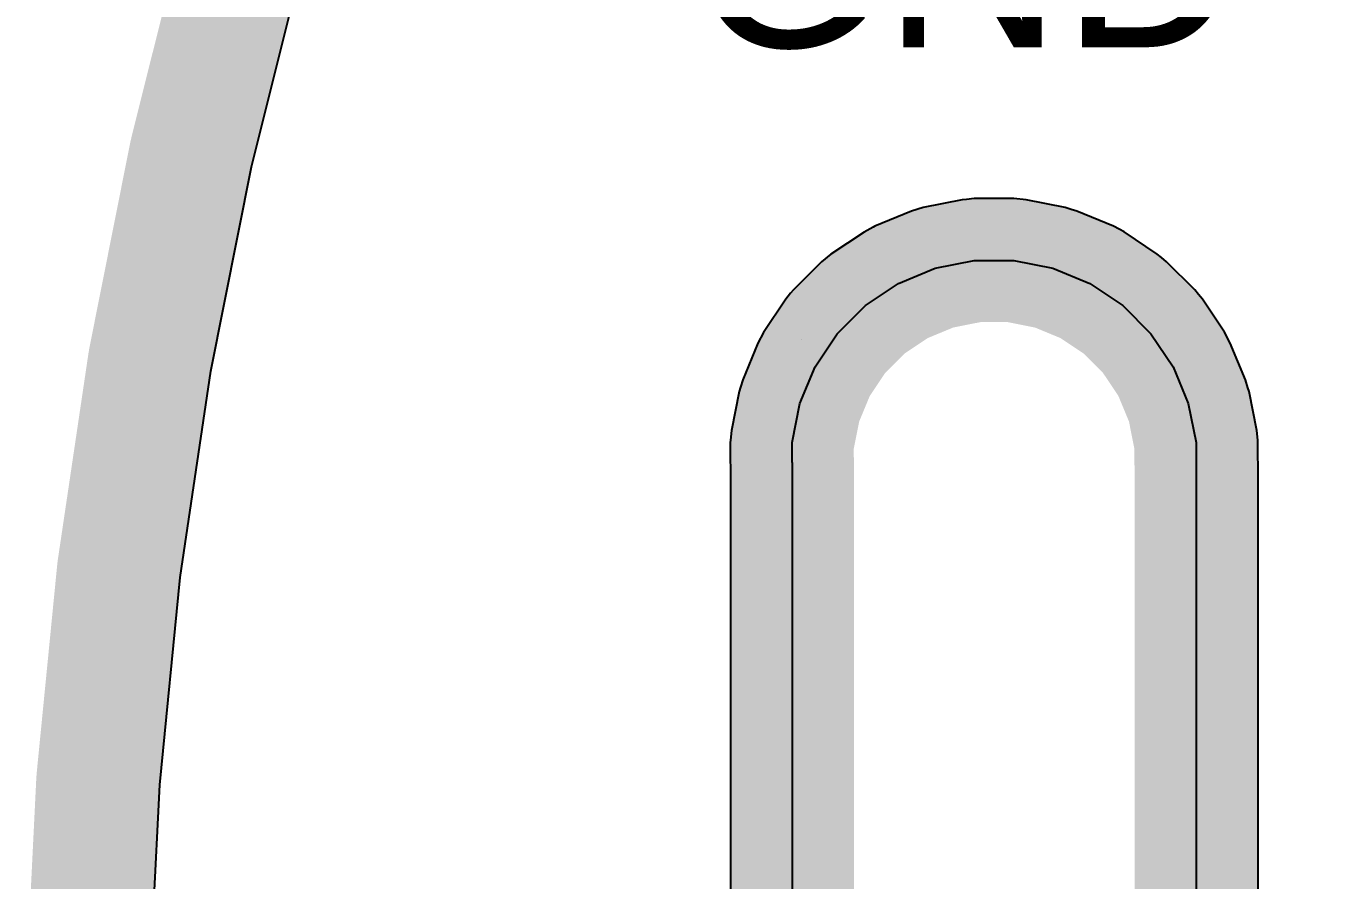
# Model space of a CAD drawing. Header units: millimetres. Extents: x 2.49 to 5.32, y 1.64 to 4.48.
# Drawn here: x 2.4884 to 2.9085, y 3.1324 to 3.4096 of the extents above; entities that cross this region are included whole.
import ezdxf

# ---------------------------------------------------------------- set-up
doc = ezdxf.new("R2010")
doc.units = ezdxf.units.MM
doc.header["$MEASUREMENT"] = 0
for name, color, linetype in [('InternalPlane1', 76, 'Continuous'), ('InternalPlane2', 16, 'Continuous'), ('Mechanical2', 216, 'Continuous'), ('MultiLayer', 9, 'Continuous'), ('TopOverlay', 2, 'Continuous')]:
    doc.layers.add(name, color=color, linetype=linetype)

msp = doc.modelspace()

# ---------------------------------------------------------------- linework, layer by layer
at = {"layer": 'InternalPlane1'}
for p, q in [((2.5615252, 3.3639116), (2.5779589, 3.4295185)), ((2.5483309, 3.2975791), (2.5615252, 3.3639116)), ((2.7920332, 3.3532015), (2.7793795, 3.3506838)), ((2.7934138, 3.3533375), (2.7920332, 3.3532015)), ((2.7959536, 3.3535879), (2.7934138, 3.3533375)), ((2.8088555, 3.3535888), (2.7959536, 3.3535879)), ((2.8088556, 3.3535888), (2.8088555, 3.3535888)), ((2.8127763, 3.3532029), (2.8088556, 3.3535888)), ((2.8088556, 3.3535888), (2.8088556, 3.3535888)), ((2.8254304, 3.3506867), (2.8127763, 3.3532029)), ((2.7756095, 3.34954), (2.7636905, 3.3446022)), ((2.7793795, 3.3506838), (2.7756095, 3.34954)), ((2.8274157, 3.3500846), (2.8254304, 3.3506867)), ((2.8292002, 3.3495435), (2.8274157, 3.3500846)), ((2.8411203, 3.3446072), (2.8292002, 3.3495435)), ((2.763241, 3.344362), (2.7602158, 3.3427449)), ((2.7636901, 3.3446021), (2.763241, 3.344362)), ((2.7636902, 3.3446021), (2.7636901, 3.3446021)), ((2.7636903, 3.3446022), (2.7636902, 3.3446021)), ((2.7636905, 3.3446022), (2.7636903, 3.3446022)), ((2.8429771, 3.3436149), (2.8411203, 3.3446072)), ((2.7602158, 3.3427449), (2.749489, 3.3355768)), ((2.8445948, 3.3427504), (2.8429771, 3.3436149)), ((2.855323, 3.3355834), (2.8445948, 3.3427504)), ((2.7464434, 3.3330772), (2.7373207, 3.323954)), ((2.7464435, 3.3330773), (2.7464434, 3.3330772)), ((2.7464434, 3.3330772), (2.7464434, 3.3330772)), ((2.7464434, 3.3330772), (2.7464434, 3.3330772)), ((2.7494888, 3.3355767), (2.7464435, 3.3330773)), ((2.749489, 3.3355768), (2.7494888, 3.3355767)), ((2.8566957, 3.3344571), (2.855323, 3.3355834)), ((2.8583686, 3.3330844), (2.8566957, 3.3344571)), ((2.8674924, 3.3239623), (2.8583686, 3.3330844)), ((2.7373207, 3.323954), (2.7364241, 3.3228614)), ((2.8686959, 3.3224961), (2.8674924, 3.3239623)), ((2.7348217, 3.3209087), (2.7276541, 3.3101811)), ((2.7364241, 3.3228614), (2.7348217, 3.3209087)), ((2.8699918, 3.3209174), (2.8686959, 3.3224961)), ((2.8771608, 3.3101907), (2.8699918, 3.3209174)), ((2.725797, 3.3067066), (2.7208599, 3.2947867)), ((2.7276541, 3.3101811), (2.725797, 3.3067066)), ((2.8790183, 3.3067164), (2.8771608, 3.3101907)), ((2.8790185, 3.3067159), (2.8790183, 3.3067164)), ((2.883957, 3.2947973), (2.8790185, 3.3067159)), ((2.5384066, 3.2306756), (2.5483309, 3.2975791)), ((2.7208599, 3.2947867), (2.7201253, 3.2923649)), ((2.8847538, 3.2921715), (2.883957, 3.2947973)), ((2.7197164, 3.2910169), (2.7171995, 3.278363)), ((2.7201253, 3.2923649), (2.7197164, 3.2910169)), ((2.885101, 3.2910275), (2.8847538, 3.2921715)), ((2.8876195, 3.2783739), (2.885101, 3.2910275)), ((2.7171995, 3.278363), (2.7168895, 3.2752147)), ((2.8879367, 3.2751572), (2.8876195, 3.2783739)), ((2.7168895, 3.2752147), (2.7168134, 3.2744425)), ((2.7168134, 3.2744425), (2.7168134, 3.2679916)), ((2.8880061, 3.2744534), (2.8879367, 3.2751572)), ((2.8880068, 3.2689138), (2.8880061, 3.2744534)), ((2.8880968, 3.268), (2.8880068, 3.2689138)), ((2.7168134, 3.2679916), (2.7169032, 3.26708)), ((2.7169032, 3.26708), (2.7169032, 2.8569904)), ((2.8880968, 2.8577193), (2.8880968, 3.268)), ((2.5317776, 3.1633693), (2.5384066, 3.2306756)), ((2.528459, 3.0958165), (2.5317776, 3.1633693))]:
    msp.add_line(p, q, dxfattribs=at)
at = {"layer": 'InternalPlane1', "const_width": 0.04}
for points in [[(2.5419109, 3.3683164), (2.5585843, 3.4348801)], [(2.5285238, 3.3010147), (2.5419109, 3.3683164)], [(2.7833012, 3.3309734), (2.795955, 3.3334911)], [(2.795955, 3.3334911), (2.8088569, 3.333492)], [(2.8088569, 3.333492), (2.821511, 3.3309758)], [(2.7713817, 3.3260355), (2.7833012, 3.3309734)], [(2.821511, 3.3309758), (2.8334311, 3.3260395)], [(2.7606545, 3.3188672), (2.7713817, 3.3260355)], [(2.8334311, 3.3260395), (2.8441593, 3.3188725)], [(2.7515318, 3.3097439), (2.7606545, 3.3188672)], [(2.8441593, 3.3188725), (2.8532831, 3.3097504)], [(2.7443642, 3.2990163), (2.7515318, 3.3097439)], [(2.8532831, 3.3097504), (2.8604521, 3.2990237)], [(2.5184551, 3.2331373), (2.5285238, 3.3010147)], [(2.7394271, 3.2870964), (2.7443642, 3.2990163)], [(2.8604521, 3.2990237), (2.8653908, 3.2871045)], [(2.7369102, 3.2744425), (2.7394271, 3.2870964)], [(2.8653908, 3.2871045), (2.8679093, 3.2744509)], [(2.7369102, 3.2679916), (2.7369102, 3.2744425)], [(2.8679093, 3.2744509), (2.8679101, 3.2679999)], [(2.7369102, 3.2679916), (2.737, 3.2679916)], [(2.737, 2.8569904), (2.737, 3.2679916)], [(2.8679101, 3.2679999), (2.8679102, 3.268)], [(2.8679102, 3.268), (2.868, 3.268)], [(2.868, 2.8569904), (2.868, 3.268)], [(2.5117292, 3.1648475), (2.5184551, 3.2331373)], [(2.5083622, 3.09631), (2.5117292, 3.1648475)]]:
    msp.add_lwpolyline(points, dxfattribs=at)
at = {"layer": 'InternalPlane1', "const_width": 0.02}
for points in [[(2.5319109, 3.3683164, 1), (2.5519109, 3.3683164, 1)], [(2.5319109, 3.3683164, 1), (2.5519109, 3.3683164, 1)], [(2.785955, 3.3334911, 1), (2.805955, 3.3334911, 1)], [(2.785955, 3.3334911, 1), (2.805955, 3.3334911, 1)], [(2.7988569, 3.333492, 1), (2.8188569, 3.333492, 1)], [(2.7988569, 3.333492, 1), (2.8188569, 3.333492, 1)], [(2.7733012, 3.3309734, 1), (2.7933012, 3.3309734, 1)], [(2.7733012, 3.3309734, 1), (2.7933012, 3.3309734, 1)], [(2.811511, 3.3309758, 1), (2.831511, 3.3309758, 1)], [(2.811511, 3.3309758, 1), (2.831511, 3.3309758, 1)], [(2.7613817, 3.3260355, 1), (2.7813817, 3.3260355, 1)], [(2.7613817, 3.3260355, 1), (2.7813817, 3.3260355, 1)], [(2.8234311, 3.3260395, 1), (2.8434311, 3.3260395, 1)], [(2.8234311, 3.3260395, 1), (2.8434311, 3.3260395, 1)], [(2.7506545, 3.3188672, 1), (2.7706545, 3.3188672, 1)], [(2.7506545, 3.3188672, 1), (2.7706545, 3.3188672, 1)], [(2.8341593, 3.3188725, 1), (2.8541593, 3.3188725, 1)], [(2.8341593, 3.3188725, 1), (2.8541593, 3.3188725, 1)], [(2.7415318, 3.3097439, 1), (2.7615318, 3.3097439, 1)], [(2.7415318, 3.3097439, 1), (2.7615318, 3.3097439, 1)], [(2.8432831, 3.3097504, 1), (2.8632831, 3.3097504, 1)], [(2.8432831, 3.3097504, 1), (2.8632831, 3.3097504, 1)], [(2.5185238, 3.3010147, 1), (2.5385238, 3.3010147, 1)], [(2.5185238, 3.3010147, 1), (2.5385238, 3.3010147, 1)], [(2.7343642, 3.2990163, 1), (2.7543642, 3.2990163, 1)], [(2.7343642, 3.2990163, 1), (2.7543642, 3.2990163, 1)], [(2.8504521, 3.2990237, 1), (2.8704521, 3.2990237, 1)], [(2.8504521, 3.2990237, 1), (2.8704521, 3.2990237, 1)], [(2.7294271, 3.2870964, 1), (2.7494271, 3.2870964, 1)], [(2.7294271, 3.2870964, 1), (2.7494271, 3.2870964, 1)], [(2.8553908, 3.2871045, 1), (2.8753908, 3.2871045, 1)], [(2.8553908, 3.2871045, 1), (2.8753908, 3.2871045, 1)], [(2.7269102, 3.2744425, 1), (2.7469102, 3.2744425, 1)], [(2.7269102, 3.2744425, 1), (2.7469102, 3.2744425, 1)], [(2.8579093, 3.2744509, 1), (2.8779093, 3.2744509, 1)], [(2.8579093, 3.2744509, 1), (2.8779093, 3.2744509, 1)], [(2.7269102, 3.2679916, 1), (2.7469102, 3.2679916, 1)], [(2.7269102, 3.2679916, 1), (2.7469102, 3.2679916, 1)], [(2.727, 3.2679916, 1), (2.747, 3.2679916, 1)], [(2.727, 3.2679916, 1), (2.747, 3.2679916, 1)], [(2.8579101, 3.2679999, 1), (2.8779101, 3.2679999, 1)], [(2.8579101, 3.2679999, 1), (2.8779101, 3.2679999, 1)], [(2.8579102, 3.268, 1), (2.8779102, 3.268, 1)], [(2.8579102, 3.268, 1), (2.8779102, 3.268, 1)], [(2.858, 3.268, 1), (2.878, 3.268, 1)], [(2.858, 3.268, 1), (2.878, 3.268, 1)], [(2.5084551, 3.2331373, 1), (2.5284551, 3.2331373, 1)], [(2.5084551, 3.2331373, 1), (2.5284551, 3.2331373, 1)], [(2.5017292, 3.1648475, 1), (2.5217292, 3.1648475, 1)], [(2.5017292, 3.1648475, 1), (2.5217292, 3.1648475, 1)]]:
    msp.add_lwpolyline(points, format="xyb", close=True, dxfattribs=at)
at = {"layer": 'InternalPlane2'}
for p, q in [((2.5615252, 3.3639116), (2.5779589, 3.4295185)), ((2.5483309, 3.2975791), (2.5615252, 3.3639116)), ((2.7920332, 3.3532015), (2.7793795, 3.3506838)), ((2.7934138, 3.3533375), (2.7920332, 3.3532015)), ((2.7959536, 3.3535879), (2.7934138, 3.3533375)), ((2.8088555, 3.3535888), (2.7959536, 3.3535879)), ((2.8088556, 3.3535888), (2.8088555, 3.3535888)), ((2.8127763, 3.3532029), (2.8088556, 3.3535888)), ((2.8088556, 3.3535888), (2.8088556, 3.3535888)), ((2.8254304, 3.3506867), (2.8127763, 3.3532029)), ((2.7756095, 3.34954), (2.7636905, 3.3446022)), ((2.7793795, 3.3506838), (2.7756095, 3.34954)), ((2.8274157, 3.3500846), (2.8254304, 3.3506867)), ((2.8292002, 3.3495435), (2.8274157, 3.3500846)), ((2.8411203, 3.3446072), (2.8292002, 3.3495435)), ((2.763241, 3.344362), (2.7602158, 3.3427449)), ((2.7636901, 3.3446021), (2.763241, 3.344362)), ((2.7636902, 3.3446021), (2.7636901, 3.3446021)), ((2.7636903, 3.3446022), (2.7636902, 3.3446021)), ((2.7636905, 3.3446022), (2.7636903, 3.3446022)), ((2.8429771, 3.3436149), (2.8411203, 3.3446072)), ((2.7602158, 3.3427449), (2.749489, 3.3355768)), ((2.8445948, 3.3427504), (2.8429771, 3.3436149)), ((2.855323, 3.3355834), (2.8445948, 3.3427504)), ((2.7464434, 3.3330772), (2.7373207, 3.323954)), ((2.7464435, 3.3330773), (2.7464434, 3.3330772)), ((2.7464434, 3.3330772), (2.7464434, 3.3330772)), ((2.7464434, 3.3330772), (2.7464434, 3.3330772)), ((2.7494888, 3.3355767), (2.7464435, 3.3330773)), ((2.749489, 3.3355768), (2.7494888, 3.3355767)), ((2.8566957, 3.3344571), (2.855323, 3.3355834)), ((2.8583686, 3.3330844), (2.8566957, 3.3344571)), ((2.8674924, 3.3239623), (2.8583686, 3.3330844)), ((2.7373207, 3.323954), (2.7364241, 3.3228614)), ((2.8686959, 3.3224961), (2.8674924, 3.3239623)), ((2.7348217, 3.3209087), (2.7276541, 3.3101811)), ((2.7364241, 3.3228614), (2.7348217, 3.3209087)), ((2.8699918, 3.3209174), (2.8686959, 3.3224961)), ((2.8771608, 3.3101907), (2.8699918, 3.3209174)), ((2.725797, 3.3067066), (2.7208599, 3.2947867)), ((2.7276541, 3.3101811), (2.725797, 3.3067066)), ((2.8790183, 3.3067164), (2.8771608, 3.3101907)), ((2.8790185, 3.3067159), (2.8790183, 3.3067164)), ((2.883957, 3.2947973), (2.8790185, 3.3067159)), ((2.5384066, 3.2306756), (2.5483309, 3.2975791)), ((2.7208599, 3.2947867), (2.7201253, 3.2923649)), ((2.8847538, 3.2921715), (2.883957, 3.2947973)), ((2.7197164, 3.2910169), (2.7171995, 3.278363)), ((2.7201253, 3.2923649), (2.7197164, 3.2910169)), ((2.885101, 3.2910275), (2.8847538, 3.2921715)), ((2.8876195, 3.2783739), (2.885101, 3.2910275)), ((2.7171995, 3.278363), (2.7168895, 3.2752147)), ((2.8879367, 3.2751572), (2.8876195, 3.2783739)), ((2.7168895, 3.2752147), (2.7168134, 3.2744425)), ((2.7168134, 3.2744425), (2.7168134, 3.2679916)), ((2.8880061, 3.2744534), (2.8879367, 3.2751572)), ((2.8880068, 3.2689138), (2.8880061, 3.2744534)), ((2.8880968, 3.268), (2.8880068, 3.2689138)), ((2.7168134, 3.2679916), (2.7169032, 3.26708)), ((2.7169032, 3.26708), (2.7169032, 2.8569904)), ((2.8880968, 2.8577193), (2.8880968, 3.268)), ((2.5317776, 3.1633693), (2.5384066, 3.2306756)), ((2.528459, 3.0958165), (2.5317776, 3.1633693))]:
    msp.add_line(p, q, dxfattribs=at)
at = {"layer": 'InternalPlane2', "const_width": 0.04}
for points in [[(2.5419109, 3.3683164), (2.5585843, 3.4348801)], [(2.5285238, 3.3010147), (2.5419109, 3.3683164)], [(2.7833012, 3.3309734), (2.795955, 3.3334911)], [(2.795955, 3.3334911), (2.8088569, 3.333492)], [(2.8088569, 3.333492), (2.821511, 3.3309758)], [(2.7713817, 3.3260355), (2.7833012, 3.3309734)], [(2.821511, 3.3309758), (2.8334311, 3.3260395)], [(2.7606545, 3.3188672), (2.7713817, 3.3260355)], [(2.8334311, 3.3260395), (2.8441593, 3.3188725)], [(2.7515318, 3.3097439), (2.7606545, 3.3188672)], [(2.8441593, 3.3188725), (2.8532831, 3.3097504)], [(2.7443642, 3.2990163), (2.7515318, 3.3097439)], [(2.8532831, 3.3097504), (2.8604521, 3.2990237)], [(2.5184551, 3.2331373), (2.5285238, 3.3010147)], [(2.7394271, 3.2870964), (2.7443642, 3.2990163)], [(2.8604521, 3.2990237), (2.8653908, 3.2871045)], [(2.7369102, 3.2744425), (2.7394271, 3.2870964)], [(2.8653908, 3.2871045), (2.8679093, 3.2744509)], [(2.7369102, 3.2679916), (2.7369102, 3.2744425)], [(2.8679093, 3.2744509), (2.8679101, 3.2679999)], [(2.7369102, 3.2679916), (2.737, 3.2679916)], [(2.737, 2.8569904), (2.737, 3.2679916)], [(2.8679101, 3.2679999), (2.8679102, 3.268)], [(2.8679102, 3.268), (2.868, 3.268)], [(2.868, 2.8569904), (2.868, 3.268)], [(2.5117292, 3.1648475), (2.5184551, 3.2331373)], [(2.5083622, 3.09631), (2.5117292, 3.1648475)]]:
    msp.add_lwpolyline(points, dxfattribs=at)
at = {"layer": 'InternalPlane2', "const_width": 0.02}
for points in [[(2.5319109, 3.3683164, 1), (2.5519109, 3.3683164, 1)], [(2.5319109, 3.3683164, 1), (2.5519109, 3.3683164, 1)], [(2.785955, 3.3334911, 1), (2.805955, 3.3334911, 1)], [(2.785955, 3.3334911, 1), (2.805955, 3.3334911, 1)], [(2.7988569, 3.333492, 1), (2.8188569, 3.333492, 1)], [(2.7988569, 3.333492, 1), (2.8188569, 3.333492, 1)], [(2.7733012, 3.3309734, 1), (2.7933012, 3.3309734, 1)], [(2.7733012, 3.3309734, 1), (2.7933012, 3.3309734, 1)], [(2.811511, 3.3309758, 1), (2.831511, 3.3309758, 1)], [(2.811511, 3.3309758, 1), (2.831511, 3.3309758, 1)], [(2.7613817, 3.3260355, 1), (2.7813817, 3.3260355, 1)], [(2.7613817, 3.3260355, 1), (2.7813817, 3.3260355, 1)], [(2.8234311, 3.3260395, 1), (2.8434311, 3.3260395, 1)], [(2.8234311, 3.3260395, 1), (2.8434311, 3.3260395, 1)], [(2.7506545, 3.3188672, 1), (2.7706545, 3.3188672, 1)], [(2.7506545, 3.3188672, 1), (2.7706545, 3.3188672, 1)], [(2.8341593, 3.3188725, 1), (2.8541593, 3.3188725, 1)], [(2.8341593, 3.3188725, 1), (2.8541593, 3.3188725, 1)], [(2.7415318, 3.3097439, 1), (2.7615318, 3.3097439, 1)], [(2.7415318, 3.3097439, 1), (2.7615318, 3.3097439, 1)], [(2.8432831, 3.3097504, 1), (2.8632831, 3.3097504, 1)], [(2.8432831, 3.3097504, 1), (2.8632831, 3.3097504, 1)], [(2.5185238, 3.3010147, 1), (2.5385238, 3.3010147, 1)], [(2.5185238, 3.3010147, 1), (2.5385238, 3.3010147, 1)], [(2.7343642, 3.2990163, 1), (2.7543642, 3.2990163, 1)], [(2.7343642, 3.2990163, 1), (2.7543642, 3.2990163, 1)], [(2.8504521, 3.2990237, 1), (2.8704521, 3.2990237, 1)], [(2.8504521, 3.2990237, 1), (2.8704521, 3.2990237, 1)], [(2.7294271, 3.2870964, 1), (2.7494271, 3.2870964, 1)], [(2.7294271, 3.2870964, 1), (2.7494271, 3.2870964, 1)], [(2.8553908, 3.2871045, 1), (2.8753908, 3.2871045, 1)], [(2.8553908, 3.2871045, 1), (2.8753908, 3.2871045, 1)], [(2.7269102, 3.2744425, 1), (2.7469102, 3.2744425, 1)], [(2.7269102, 3.2744425, 1), (2.7469102, 3.2744425, 1)], [(2.8579093, 3.2744509, 1), (2.8779093, 3.2744509, 1)], [(2.8579093, 3.2744509, 1), (2.8779093, 3.2744509, 1)], [(2.7269102, 3.2679916, 1), (2.7469102, 3.2679916, 1)], [(2.7269102, 3.2679916, 1), (2.7469102, 3.2679916, 1)], [(2.727, 3.2679916, 1), (2.747, 3.2679916, 1)], [(2.727, 3.2679916, 1), (2.747, 3.2679916, 1)], [(2.8579101, 3.2679999, 1), (2.8779101, 3.2679999, 1)], [(2.8579101, 3.2679999, 1), (2.8779101, 3.2679999, 1)], [(2.8579102, 3.268, 1), (2.8779102, 3.268, 1)], [(2.8579102, 3.268, 1), (2.8779102, 3.268, 1)], [(2.858, 3.268, 1), (2.878, 3.268, 1)], [(2.858, 3.268, 1), (2.878, 3.268, 1)], [(2.5084551, 3.2331373, 1), (2.5284551, 3.2331373, 1)], [(2.5084551, 3.2331373, 1), (2.5284551, 3.2331373, 1)], [(2.5017292, 3.1648475, 1), (2.5217292, 3.1648475, 1)], [(2.5017292, 3.1648475, 1), (2.5217292, 3.1648475, 1)]]:
    msp.add_lwpolyline(points, format="xyb", close=True, dxfattribs=at)
at = {"layer": 'Mechanical2'}
for points, const_width in [([(5.3036378, 3.062, 1), (2.5083622, 3.062, 1)], 0.015), ([(2.7331602, 3.2679916, 1), (2.7406602, 3.2679916, 1)], 0.0075), ([(2.73325, 3.2679916, 1), (2.74075, 3.2679916, 1)], 0.0075), ([(2.8641602, 3.268, 1), (2.8716602, 3.268, 1)], 0.0075), ([(2.86425, 3.268, 1), (2.87175, 3.268, 1)], 0.0075)]:
    msp.add_lwpolyline(points, format="xyb", close=True, dxfattribs=dict(at, const_width=const_width))
at = {"layer": 'Mechanical2', "const_width": 0.015}
msp.add_lwpolyline([(2.7369102, 3.2679916, -0.9999359677036576), (2.8679102, 3.268)], format="xyb", dxfattribs=at)
for points in [[(2.737, 2.8569904), (2.737, 3.2679916)], [(2.868, 2.8569904), (2.868, 3.268)]]:
    msp.add_lwpolyline(points, dxfattribs=at)
at = {"layer": 'MultiLayer'}
for p, q in [((2.7833012, 3.3309734), (2.795955, 3.3334911)), ((2.795955, 3.3334911), (2.8088569, 3.333492)), ((2.8088569, 3.333492), (2.821511, 3.3309758)), ((2.7713817, 3.3260355), (2.7833012, 3.3309734)), ((2.821511, 3.3309758), (2.8334311, 3.3260395)), ((2.7606545, 3.3188672), (2.7713817, 3.3260355)), ((2.8334311, 3.3260395), (2.8441593, 3.3188725)), ((2.7515318, 3.3097439), (2.7606545, 3.3188672)), ((2.8441593, 3.3188725), (2.8532831, 3.3097504)), ((2.74, 3.308), (2.74, 3.308)), ((2.7443642, 3.2990163), (2.7515318, 3.3097439)), ((2.8532831, 3.3097504), (2.8604521, 3.2990237)), ((2.7394271, 3.2870964), (2.7443642, 3.2990163)), ((2.8604521, 3.2990237), (2.8653908, 3.2871045)), ((2.7369102, 3.2744425), (2.7394271, 3.2870964)), ((2.8653908, 3.2871045), (2.8679093, 3.2744509)), ((2.7369102, 3.2679916), (2.7369102, 3.2744425)), ((2.8679093, 3.2744509), (2.8679101, 3.2679999)), ((2.737, 3.2679916), (2.7369102, 3.2679916)), ((2.737, 2.8569904), (2.737, 3.2679916)), ((2.8679101, 3.2679999), (2.8679102, 3.268)), ((2.8679102, 3.268), (2.868, 3.268)), ((2.868, 3.268), (2.868, 2.8569904))]:
    msp.add_line(p, q, dxfattribs=at)

# ---------------------------------------------------------------- texts
at = {"layer": 'TopOverlay'}
msp.add_text('GND', height=0.06, rotation=360, dxfattribs=at).set_placement((2.704, 3.402702))

doc.saveas('drawing.dxf')
